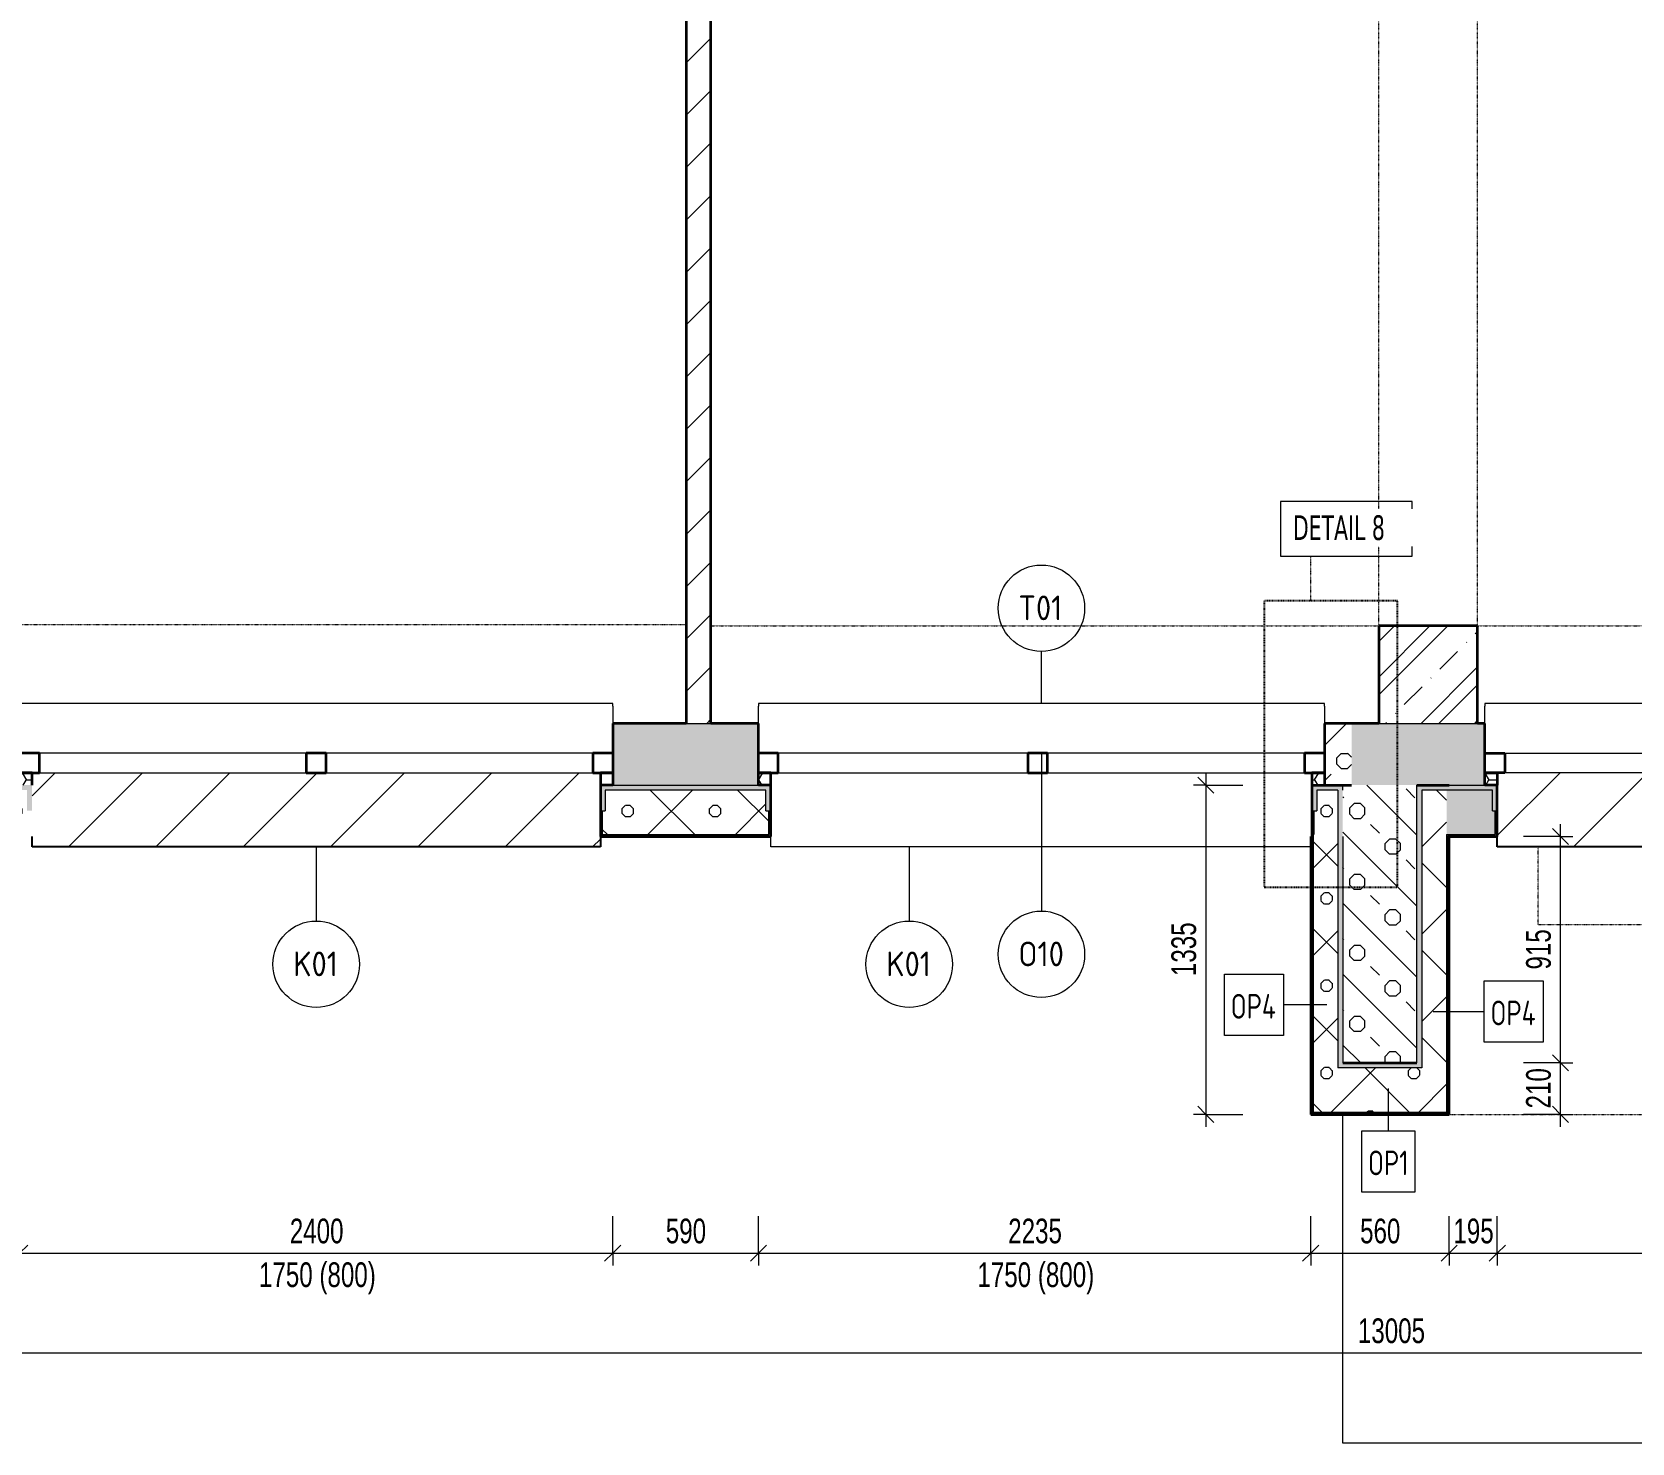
# Model space of a CAD drawing. Header units: millimetres. Extents: x -3281 to 232784, y -45352 to 20466.
# Drawn here: x 23399 to 29874, y -31726 to -26013 of the extents above; entities that cross this region are included whole.
import ezdxf

# ---------------------------------------------------------------- set-up
doc = ezdxf.new("R2010")
doc.units = ezdxf.units.MM
doc.linetypes.add('3_Čárkovaná 2_5mm', pattern=[5, 2.5, -2.5])
doc.linetypes.add('Dash dot dot', pattern=[5, 2, -1, 0, -1, 0, -1])
for name, color, linetype, lineweight in [('A-ANNO-DIMS', 211, 'Continuous', 9), ('A-ANNO-DIMS-50', 211, 'Continuous', 9), ('A-DETL', 90, 'Continuous', 13), ('A-DETL-THIN', 151, 'Continuous', 13), ('A-FLOR', 192, 'Continuous', 13), ('A-GENM', 13, 'Continuous', 13), ('A-GENM-IDEN', 13, 'Continuous', 9), ('A-GLAZ', 151, 'Continuous', 13), ('A-GLAZ-IDEN', 152, 'Continuous', 9), ('A-WALL', 113, 'Continuous', 13), ('A-WALL-IDEN', 211, 'Continuous', 9), ('G-ANNO-TEXT', 231, 'Continuous', 9), ('Q-SPCQ', 91, 'Continuous', 13), ('Q-SPCQ-IDEN', 132, 'Continuous', 9)]:
    doc.layers.add(name, color=color, linetype=linetype, lineweight=lineweight)
doc.layers.add('A-DETL-MBND', color=5, linetype='Continuous')
doc.layers.add('A-WALL-PATT', color=111, linetype='Continuous')
doc.styles.add('Arial_1', font='arial.ttf', dxfattribs={"width": 0.7, "height": 100})
doc.styles.add('ISOCPEUR', font='isocpeur.ttf', dxfattribs={"width": 0.75, "height": 100})
doc.styles.add('ISOCPEUR_1', font='isocpeur.ttf', dxfattribs={"width": 0.9, "height": 100})
doc.styles.add('Tahoma', font='tahoma.ttf', dxfattribs={"width": 0.7, "height": 100})
doc.dimstyles.new('Vnitřní_-_průhledné_1', dxfattribs={"dimscale": 304.8, "dimtxt": 102.02594, "dimasz": 0.213255, "dimexe": 0.164042, "dimexo": 0.0625, "dimgap": 0.032808, "dimtad": 1, "dimdec": 0, "dimrnd": 5, "dimzin": 0, "dimdsep": 46, "dimtxsty": 'Arial_1', "dimblk1": 'OBLIQUE', "dimblk2": 'OBLIQUE', "dimsah": 1, "dimcen": 0.09, "dimdle": 0.164042, "dimazin": 0, "dimtfac": 1, "dimtdec": 4, "dimtix": 1, "dimtmove": 0, "dimatfit": 3, "dimfxl": 0.492126, "dimfxlon": 1, "dimtvp": 1, "dimtolj": 1, "dimtzin": 0, "dimarcsym": 2})
pattern_1 = [(45, (0, 0), (0.0007, 353.5527), []), (315, (0, 0), (353.552, 0), []), (270, (153.68, 9.56), (176.771, -176.771), [19.139, -334.416]), (270, (199.87, 9.56), (176.771, -176.771), [19.139, -334.416]), (0, (166.57, 23.1), (176.771, 176.771), [19.139, -334.416]), (0, (166.57, -23.1), (176.771, 176.771), [19.139, -334.416]), (45, (153.68, 9.56), (0.0007, 353.5527), [19.139, -230.861]), (45, (186.35, -23.1), (0.0007, 353.5527), [19.139, -230.861]), (315, (186.35, 23.1), (353.552, 0), [19.139, -230.861]), (315, (153.68, -9.56), (353.552, 0), [19.139, -230.861])]

# ---------------------------------------------------------------- blocks, each defined once
blk = doc.blocks.new('OKNO_2k_nadsvetlik - OKNO_2k_nadsvetlik 2400 x 1750-1972492-1NP_NÁVRH A')
at = {"layer": 'A-GLAZ'}
h = blk.add_hatch(dxfattribs=at)
h.set_pattern_fill('FP_64', color=256, style=0, pattern_type=2)
h.set_pattern_definition([(180, (24548.756, -28937.503), (-75, -43.3), [50, -100]), (240, (24498.756, -28937.503), (-0.0011, -86.601905), [50, -100]), (120, (24498.756, -28937.503), (-74.9989, 43.301905), [50, -100])])
h.paths.add_polyline_path([(1150, 125), (1150, 75), (1200, 75), (1200, 125), (1170, 125)])
h.paths.add_polyline_path([(-1151, 125), (-1200, 125), (-1200, 75), (-1150, 75), (-1150, 125)])
at = {"layer": 'A-GLAZ', "lineweight": 35}
for p, q in [((-1200, 75), (-1150, 75)), ((-1120, 75), (-1200, 75)), ((-1150, 75), (-1150, 125)), ((-1120, -5), (-1120, 75)), ((40, 75), (-40, 75)), ((-40, 75), (-40, -5)), ((40, -5), (40, 75)), ((1200, 75), (1120, 75)), ((1120, 75), (1120, -5)), ((1150, 125), (1150, 75)), ((1150, 75), (1200, 75)), ((-1200, -5), (-1120, -5)), ((-40, -5), (40, -5)), ((1120, -5), (1200, -5))]:
    blk.add_line(p, q, dxfattribs=at)
at = {"layer": 'A-GLAZ'}
for p, q in [((-40, 75), (-1120, 75)), ((1120, 75), (40, 75)), ((-1120, -5), (-40, -5)), ((40, -5), (1120, -5))]:
    blk.add_line(p, q, dxfattribs=at)
blk = doc.blocks.new('parapet s nosem_vnitní - parapet s nosem_vnitní-1280305-1NP_NÁVRH A')
at = {"layer": 'A-GENM'}
for p, q in [((-1200, -190), (-1200, -120)), ((1200, -120), (1200, -190)), ((-1200, -190), (-1200, -200)), ((1200, -200), (1200, -190)), ((-1200, -200), (1200, -200))]:
    blk.add_line(p, q, dxfattribs=at)
blk = doc.blocks.new('parapet_ext - parapet_ext-V20-1NP_NÁVRH A')
at = {"layer": 'Q-SPCQ'}
h = blk.add_hatch(dxfattribs=at)
h.set_pattern_fill('FP_65', color=11, style=0, pattern_type=2)
h.set_pattern_definition([(225, (24548.76, -29012.5), (176.7767, -176.7767), [])])
h.paths.add_polyline_path([(-1150, 300), (-1150, 0), (1150, 0), (1150, 300), (-1120, 300)])
at = {"layer": 'Q-SPCQ', "color": 21, "lineweight": 25}
for p, q in [((-1150, 258), (-1150, 300)), ((-1150, 300), (1150, 300)), ((1150, 300), (1150, 258))]:
    blk.add_line(p, q, dxfattribs=at)
blk = doc.blocks.new('OKNO_2k_nadsvetlik - OKNO_2k_nadsvetlik 2400 x 1850-1972490-1NP_NÁVRH A')
at = {"layer": 'A-GLAZ'}
h = blk.add_hatch(dxfattribs=at)
h.set_pattern_fill('FP_75', color=256, style=0, pattern_type=2)
h.set_pattern_definition([(0, (-30478.756, 28937.503), (75, 43.3), [50, -100]), (60, (-30428.756, 28937.503), (0.0011, 86.601905), [50, -100]), (300, (-30428.756, 28937.503), (74.9989, -43.301905), [50, -100])])
h.paths.add_polyline_path([(1170, -125), (1200, -125), (1200, -75), (1150, -75), (1150, -125), (1151, -125)])
h.paths.add_polyline_path([(-1170, -125), (-1150, -125), (-1150, -75), (-1200, -75), (-1200, -125)])
at = {"layer": 'A-GLAZ', "lineweight": 35}
for p, q in [((-1200, 5), (-1120, 5)), ((-1120, 5), (-1120, -75)), ((-40, 5), (40, 5)), ((-40, -75), (-40, 5)), ((40, 5), (40, -75)), ((1120, 5), (1200, 5)), ((1120, -75), (1120, 5)), ((-1200, -75), (-1150, -75)), ((-1120, -75), (-1200, -75)), ((-1150, -75), (-1150, -125)), ((40, -75), (-40, -75)), ((1200, -75), (1120, -75)), ((1150, -75), (1200, -75)), ((1150, -125), (1150, -75))]:
    blk.add_line(p, q, dxfattribs=at)
at = {"layer": 'A-GLAZ'}
for p, q in [((-1120, 5), (-40, 5)), ((40, 5), (1120, 5)), ((-40, -75), (-1120, -75)), ((1120, -75), (40, -75))]:
    blk.add_line(p, q, dxfattribs=at)
blk = doc.blocks.new('parapet s nosem_vnitní - parapet s nosem_vnitní-1280360-1NP_NÁVRH A')
at = {"layer": 'A-GENM'}
for p, q in [((1200, 200), (-1200, 200)), ((-1200, 200), (-1200, 190)), ((1200, 190), (1200, 200)), ((-1200, 120), (-1200, 190)), ((1200, 190), (1200, 120))]:
    blk.add_line(p, q, dxfattribs=at)
blk = doc.blocks.new('parapet_ext - parapet_ext-1802161-1NP_NÁVRH A')
at = {"layer": 'Q-SPCQ'}
h = blk.add_hatch(dxfattribs=at)
h.set_pattern_fill('FP_76', color=11, style=0, pattern_type=2)
h.set_pattern_definition([(45, (-30478.76, 29012.5), (-176.7767, 176.7767), [])])
h.paths.add_polyline_path([(1150, -300), (1150, 0), (-1150, 0), (-1150, -300), (1120, -300)])
at = {"layer": 'Q-SPCQ', "color": 21, "lineweight": 25}
for p, q in [((-1150, -300), (-1150, -258)), ((1150, -258), (1150, -300)), ((1150, -300), (-1150, -300))]:
    blk.add_line(p, q, dxfattribs=at)
blk = doc.blocks.new('OKNO_2k_nadsvetlik - OKNO_2k_nadsvetlik_2290 x 1750-1972480-1NP_NÁVRH A')
at = {"layer": 'A-GLAZ'}
h = blk.add_hatch(dxfattribs=at)
h.set_pattern_fill('FP_123', color=11, style=0, pattern_type=2)
h.set_pattern_definition([(180, (27483.756, -28937.503), (-75, -43.3), [50, -100]), (240, (27433.756, -28937.503), (-0.0011, -86.601905), [50, -100]), (120, (27433.756, -28937.503), (-74.9989, 43.301905), [50, -100])])
h.paths.add_polyline_path([(1145, 125), (1095, 125), (1095, 75), (1145, 75)])
h.paths.add_polyline_path([(-1096, 125), (-1145, 125), (-1145, 75), (-1095, 75), (-1095, 125)])
at = {"layer": 'A-GLAZ', "color": 10, "lineweight": 35}
for p, q in [((-1145, 75), (-1095, 75)), ((-1065, 75), (-1145, 75)), ((-1095, 75), (-1095, 125)), ((-1065, -5), (-1065, 75)), ((55, 75), (-25, 75)), ((-25, 75), (-25, -5)), ((55, -5), (55, 75)), ((1145, 75), (1065, 75)), ((1065, 75), (1065, -5)), ((1095, 125), (1095, 75)), ((1095, 75), (1145, 75)), ((-1145, -5), (-1065, -5)), ((-25, -5), (55, -5)), ((1065, -5), (1145, -5))]:
    blk.add_line(p, q, dxfattribs=at)
at = {"layer": 'A-GLAZ', "color": 11}
for p, q in [((-25, 75), (-1065, 75)), ((1065, 75), (55, 75)), ((-1065, -5), (-25, -5)), ((55, -5), (1065, -5))]:
    blk.add_line(p, q, dxfattribs=at)
blk = doc.blocks.new('parapet s nosem_vnitní - parapet s nosem_vnitní-1492493-1NP_NÁVRH A')
at = {"layer": 'A-GENM', "color": 11}
for p, q in [((-1145, -190), (-1145, -120)), ((1145, -120), (1145, -190)), ((-1145, -190), (-1145, -200)), ((1145, -200), (1145, -190)), ((-1145, -200), (1145, -200))]:
    blk.add_line(p, q, dxfattribs=at)
blk = doc.blocks.new('parapet_ext - parapet_ext-1802043-1NP_NÁVRH A')
at = {"layer": 'Q-SPCQ', "color": 11}
for p, q in [((-1089.8, 300), (1095, 300)), ((1095, 300), (1095, 258)), ((-1095, 154), (-1095, 255))]:
    blk.add_line(p, q, dxfattribs=at)
blk = doc.blocks.new('DIMBLOCK8-1NP_NÁVRH A')
at = {"layer": 'A-ANNO-DIMS-50'}
for p, q in [((23348.8, -30957.7), (23348.8, -30807.7)), ((25748.8, -30957.7), (25748.8, -30807.7)), ((23348.8, -30957.7), (25748.8, -30957.7)), ((23348.8, -30957.7), (23348.8, -31007.7)), ((25748.8, -30957.7), (25748.8, -31007.7))]:
    blk.add_line(p, q, dxfattribs=at)
at = {"layer": 'A-ANNO-DIMS-50', "lineweight": 18}
for p, q in [((23348.8, -30957.7), (23381.3, -30925.2)), ((25748.8, -30957.7), (25781.3, -30925.2)), ((23348.8, -30957.7), (23316.3, -30990.2)), ((25748.8, -30957.7), (25716.3, -30990.2))]:
    blk.add_line(p, q, dxfattribs=at)
at = {"layer": 'A-ANNO-DIMS-50', "color": 0, "char_height": 100, "attachment_point": 1, "line_spacing_factor": 0.941778, "style": 'Arial_1'}
for s, insert, width in [('2400', (24442, -30817.8), 256.164), ('1750 (800)', (24317.2, -30994.8), 555.649)]:
    blk.add_mtext(s, dxfattribs=dict(at, insert=insert, width=width))
blk = doc.blocks.new('_Oblique')
at = {"color": 0, "linetype": 'ByBlock', "lineweight": -2}
blk.add_line((-0.5, -0.5), (0.5, 0.5), dxfattribs=at)
blk = doc.blocks.new('DIMBLOCK9-1NP_NÁVRH A')
at = {"layer": 'A-ANNO-DIMS-50'}
for p, q in [((25748.8, -30957.7), (25748.8, -30807.7)), ((26338.8, -30957.7), (26338.8, -30807.7)), ((25748.8, -30957.7), (26338.8, -30957.7)), ((25748.8, -30957.7), (25748.8, -31007.7)), ((26338.8, -30957.7), (26338.8, -31007.7))]:
    blk.add_line(p, q, dxfattribs=at)
at = {"layer": 'A-ANNO-DIMS-50', "lineweight": 18}
for p, q in [((25748.8, -30957.7), (25781.3, -30925.2)), ((26338.8, -30957.7), (26371.3, -30925.2)), ((25748.8, -30957.7), (25716.3, -30990.2)), ((26338.8, -30957.7), (26306.3, -30990.2))]:
    blk.add_line(p, q, dxfattribs=at)
at = {"layer": 'A-ANNO-DIMS-50', "color": 0, "insert": (25963.7, -30817.8), "char_height": 100, "width": 192.123, "attachment_point": 1, "line_spacing_factor": 0.941778, "style": 'Arial_1'}
blk.add_mtext('590', dxfattribs=at)
blk = doc.blocks.new('DIMBLOCK10-1NP_NÁVRH A')
at = {"layer": 'A-ANNO-DIMS-50'}
for p, q in [((26338.8, -30957.7), (26338.8, -30807.7)), ((28573.6, -30957.7), (28573.6, -30807.7)), ((26338.8, -30957.7), (28573.6, -30957.7)), ((26338.8, -30957.7), (26338.8, -31007.7)), ((28573.6, -30957.7), (28573.6, -31007.7))]:
    blk.add_line(p, q, dxfattribs=at)
at = {"layer": 'A-ANNO-DIMS-50', "lineweight": 18}
for p, q in [((26338.8, -30957.7), (26371.3, -30925.2)), ((28573.6, -30957.7), (28606.1, -30925.2)), ((26338.8, -30957.7), (26306.3, -30990.2)), ((28573.6, -30957.7), (28541.1, -30990.2))]:
    blk.add_line(p, q, dxfattribs=at)
at = {"layer": 'A-ANNO-DIMS-50', "color": 0, "char_height": 100, "attachment_point": 1, "line_spacing_factor": 0.941778, "style": 'Arial_1'}
for s, insert, width in [('2235', (27349.4, -30817.8), 256.164), ('1750 (800)', (27224.7, -30994.8), 555.649)]:
    blk.add_mtext(s, dxfattribs=dict(at, insert=insert, width=width))
blk = doc.blocks.new('DIMBLOCK11-1NP_NÁVRH A')
at = {"layer": 'A-ANNO-DIMS-50'}
for p, q in [((28573.6, -30957.7), (28573.6, -30807.7)), ((29133.6, -30957.7), (29133.6, -30807.7)), ((28573.6, -30957.7), (29133.6, -30957.7)), ((28573.6, -30957.7), (28573.6, -31007.7)), ((29133.6, -30957.7), (29133.6, -31007.7))]:
    blk.add_line(p, q, dxfattribs=at)
at = {"layer": 'A-ANNO-DIMS-50', "lineweight": 18}
for p, q in [((28573.6, -30957.7), (28606.1, -30925.2)), ((29133.6, -30957.7), (29166.1, -30925.2)), ((28573.6, -30957.7), (28541.1, -30990.2)), ((29133.6, -30957.7), (29101.1, -30990.2))]:
    blk.add_line(p, q, dxfattribs=at)
at = {"layer": 'A-ANNO-DIMS-50', "color": 0, "insert": (28773.5, -30817.8), "char_height": 100, "width": 192.123, "attachment_point": 1, "line_spacing_factor": 0.941778, "style": 'Arial_1'}
blk.add_mtext('560', dxfattribs=at)
blk = doc.blocks.new('DIMBLOCK12-1NP_NÁVRH A')
at = {"layer": 'A-ANNO-DIMS-50'}
for p, q in [((29133.6, -30957.7), (29133.6, -30807.7)), ((29328.8, -30957.7), (29328.8, -30807.7)), ((29133.6, -30957.7), (29328.8, -30957.7)), ((29133.6, -30957.7), (29133.6, -31007.7)), ((29328.8, -30957.7), (29328.8, -31007.7))]:
    blk.add_line(p, q, dxfattribs=at)
at = {"layer": 'A-ANNO-DIMS-50', "lineweight": 18}
for p, q in [((29133.6, -30957.7), (29166.1, -30925.2)), ((29328.8, -30957.7), (29361.3, -30925.2)), ((29133.6, -30957.7), (29101.1, -30990.2)), ((29328.8, -30957.7), (29296.3, -30990.2))]:
    blk.add_line(p, q, dxfattribs=at)
at = {"layer": 'A-ANNO-DIMS-50', "color": 0, "insert": (29151.1, -30817.8), "char_height": 100, "width": 192.123, "attachment_point": 1, "line_spacing_factor": 0.941778, "style": 'Arial_1'}
blk.add_mtext('195', dxfattribs=at)
blk = doc.blocks.new('DIMBLOCK13-1NP_NÁVRH A')
at = {"layer": 'A-ANNO-DIMS-50'}
for p, q in [((29328.8, -30957.7), (29328.8, -30807.7)), ((31678.8, -30957.7), (31678.8, -30807.7)), ((29328.8, -30957.7), (31678.8, -30957.7)), ((29328.8, -30957.7), (29328.8, -31007.7)), ((31678.8, -30957.7), (31678.8, -31007.7))]:
    blk.add_line(p, q, dxfattribs=at)
at = {"layer": 'A-ANNO-DIMS-50', "lineweight": 18}
for p, q in [((29328.8, -30957.7), (29361.3, -30925.2)), ((31678.8, -30957.7), (31711.3, -30925.2)), ((29328.8, -30957.7), (29296.3, -30990.2)), ((31678.8, -30957.7), (31646.3, -30990.2))]:
    blk.add_line(p, q, dxfattribs=at)
at = {"layer": 'A-ANNO-DIMS-50', "color": 0, "char_height": 100, "attachment_point": 1, "line_spacing_factor": 0.941778, "style": 'Arial_1'}
for s, insert, width in [('2350', (30397, -30817.8), 256.164), ('1850 (800)', (30272.2, -30994.8), 555.649)]:
    blk.add_mtext(s, dxfattribs=dict(at, insert=insert, width=width))
blk = doc.blocks.new('DIMBLOCK140-1NP_NÁVRH A')
at = {"layer": 'A-ANNO-DIMS-50'}
for p, q in [((22394.5, -31361.7), (22394.5, -31211.7)), ((35401.3, -31361.7), (35401.3, -31211.7)), ((22344.5, -31361.7), (35401.3, -31361.7)), ((22394.5, -31361.7), (22394.5, -31411.7)), ((35401.3, -31361.7), (35401.3, -31411.7))]:
    blk.add_line(p, q, dxfattribs=at)
at = {"layer": 'A-ANNO-DIMS-50', "lineweight": 18}
for p, q in [((22394.5, -31361.7), (22427, -31329.2)), ((35401.3, -31361.7), (35433.8, -31329.2)), ((22394.5, -31361.7), (22362, -31394.2)), ((35401.3, -31361.7), (35368.8, -31394.2))]:
    blk.add_line(p, q, dxfattribs=at)
at = {"layer": 'A-ANNO-DIMS-50', "color": 0, "insert": (28764.5, -31221.8), "char_height": 100, "width": 320.204, "attachment_point": 1, "line_spacing_factor": 0.941778, "style": 'Arial_1'}
blk.add_mtext('13005', dxfattribs=at)
blk = doc.blocks.new('DIMBLOCK142-1NP_NÁVRH A')
at = {"layer": 'A-ANNO-DIMS-50'}
for p, q in [((28149.5, -29062.5), (28099.5, -29062.5)), ((28149.5, -29012.5), (28149.5, -30445.5)), ((28149.5, -29062.5), (28299.5, -29062.5)), ((28149.5, -30395.5), (28099.5, -30395.5)), ((28149.5, -30395.5), (28299.5, -30395.5))]:
    blk.add_line(p, q, dxfattribs=at)
at = {"layer": 'A-ANNO-DIMS-50', "lineweight": 18}
for p, q in [((28149.5, -29062.5), (28117, -29030)), ((28149.5, -29062.5), (28182, -29095)), ((28149.5, -30395.5), (28117, -30363)), ((28149.5, -30395.5), (28182, -30428))]:
    blk.add_line(p, q, dxfattribs=at)
at = {"layer": 'A-ANNO-DIMS-50', "color": 0, "insert": (28009.7, -29835.7), "char_height": 100, "width": 256.164, "attachment_point": 1, "rotation": 90, "line_spacing_factor": 0.941778, "style": 'Arial_1'}
blk.add_mtext('1335', dxfattribs=at)
blk = doc.blocks.new('Popiska becný model_Bublina_CC - Popiska okna_Bublina-1416866-1NP_NÁVRH A')
at = {"layer": 'A-GENM-IDEN'}
blk.add_circle((0, 0), 3.5, dxfattribs=at)
blk = doc.blocks.new('Popiska okna_Bublina_CC - Popiska okna_Bublina-1410372-1NP_NÁVRH A')
at = {"layer": 'A-GLAZ-IDEN'}
blk.add_circle((0, 0), 3.5, dxfattribs=at)
blk = doc.blocks.new('DIMBLOCK165-1NP_NÁVRH A')
at = {"layer": 'A-ANNO-DIMS-50', "lineweight": 18}
for p, q in [((29585, -30187.5), (29552.5, -30155)), ((29585, -30187.5), (29617.5, -30220)), ((29585, -30395.5), (29552.5, -30363)), ((29585, -30395.5), (29617.5, -30428))]:
    blk.add_line(p, q, dxfattribs=at)
at = {"layer": 'A-ANNO-DIMS-50'}
for p, q in [((29585, -30187.5), (29435, -30187.5)), ((29585, -30445.5), (29585, -30187.5)), ((29585, -30187.5), (29635, -30187.5)), ((29585, -30395.5), (29435, -30395.5)), ((29585, -30395.5), (29635, -30395.5))]:
    blk.add_line(p, q, dxfattribs=at)
at = {"layer": 'A-ANNO-DIMS-50', "color": 0, "insert": (29445.2, -30371.6), "char_height": 100, "width": 192.123, "attachment_point": 1, "rotation": 90, "line_spacing_factor": 0.941778, "style": 'Arial_1'}
blk.add_mtext('210', dxfattribs=at)
blk = doc.blocks.new('DIMBLOCK166-1NP_NÁVRH A')
at = {"layer": 'A-ANNO-DIMS-50', "lineweight": 18}
for p, q in [((29585, -29270.5), (29552.5, -29238)), ((29585, -29270.5), (29617.5, -29303)), ((29585, -30187.5), (29552.5, -30155)), ((29585, -30187.5), (29617.5, -30220))]:
    blk.add_line(p, q, dxfattribs=at)
at = {"layer": 'A-ANNO-DIMS-50'}
for p, q in [((29585, -30187.5), (29585, -29220.5)), ((29585, -29270.5), (29435, -29270.5)), ((29585, -29270.5), (29635, -29270.5)), ((29585, -30187.5), (29435, -30187.5)), ((29585, -30187.5), (29635, -30187.5))]:
    blk.add_line(p, q, dxfattribs=at)
at = {"layer": 'A-ANNO-DIMS-50', "color": 0, "insert": (29445.2, -29809.1), "char_height": 100, "width": 192.123, "attachment_point": 1, "rotation": 90, "line_spacing_factor": 0.941778, "style": 'Arial_1'}
blk.add_mtext('915', dxfattribs=at)
blk = doc.blocks.new('Popiska speciální vybavení - Popiska okna_Bublina-1426311-1NP_NÁVRH A')
at = {"layer": 'Q-SPCQ-IDEN'}
blk.add_circle((0, 0), 3.5, dxfattribs=at)

msp = doc.modelspace()

# ---------------------------------------------------------------- hatches: boundary and pattern name
at = {"layer": 'A-WALL-PATT', "lineweight": 13}
h = msp.add_hatch(dxfattribs=at)
h.set_pattern_fill('FP_4', color=256, style=0, pattern_type=2)
h.set_pattern_definition([(45, (0, 0), (-106.066, 106.066), [])])
h.paths.add_polyline_path([(26146.5, -28812.5), (26146.5, -22812.5), (26046.5, -22812.5), (26046.5, -28812.5)])
h = msp.add_hatch(dxfattribs=at)
h.set_pattern_fill('FP_33', color=256, angle=-135, style=0, pattern_type=2)
h.set_pattern_definition([(45, (0, 0), (-179.6051, 179.6051), []), (45, (71.84, 6e-12), (-179.6051, 179.6051), []), (45, (215.53, 2e-11), (-107.763, 251.4472), [101.6, -50.8, 1.676, -49.124])])
h.paths.add_polyline_path([(29248.8, -28812.5), (29248.8, -28417.5), (28848.8, -28417.5), (28848.8, -28812.5)])
h = msp.add_hatch(dxfattribs=at)
h.set_pattern_fill('FP_32', color=256, angle=-135, style=0, pattern_type=2)
h.set_pattern_definition([(45, (28969.73, -29062.5), (-143.684, 143.684), []), (2e-13, (29198.68, -28995.2), (143.684, 143.684), [25.4, -261.968]), (45, (29224.08, -28995.2), (-143.684, 143.684), [25.4, -177.8]), (90, (29242.04, -28977.24), (-143.684, 143.684), [25.4, -261.968]), (135, (29242.04, -28951.84), (-143.684, -143.684), [25.4, -177.8]), (2e-13, (29198.68, -28933.88), (143.684, 143.684), [25.4, -261.968]), (45, (29180.72, -28951.84), (-143.684, 143.684), [25.4, -177.8]), (90, (29180.72, -28977.24), (-143.684, 143.684), [25.4, -261.968]), (135, (29198.68, -28995.2), (-143.684, -143.684), [25.4, -177.8]), (45, (29265.26, -28910.66), (-143.684, 143.684), [50.8, -152.4])])
h.paths.add_polyline_path([(29278.8, -29062.5), (29278.8, -28812.5), (28738.8, -28812.5), (28738.8, -29062.5), (29248.8, -29062.5)])
h.paths.add_polyline_path([(22952.5, -29062.5), (23348.8, -29062.5), (23348.8, -28812.5), (22952.5, -28812.5), (22952.5, -28836.2)])
h.paths.add_polyline_path([(26046.5, -29062.5), (26338.8, -29062.5), (26338.8, -28812.5), (25748.8, -28812.5), (25748.8, -29062.5)])
h.paths.add_polyline_path([(34843.3, -29062.5), (34843.3, -28812.5), (34678.8, -28812.5), (34678.8, -29062.5)])
h.paths.add_polyline_path([(32278.8, -29062.5), (32278.8, -28812.5), (31678.8, -28812.5), (31678.8, -29062.5), (31927.3, -29062.5)])
h = msp.add_hatch(dxfattribs=at)
h.set_pattern_fill('FP_122', color=11, angle=-135, style=0, pattern_type=2)
h.set_pattern_definition([(45, (28755.6, -29062.5), (-143.68, 143.68), []), (2e-13, (28984.55, -28995.2), (143.684, 143.684), [25.4, -261.97]), (45, (29009.95, -28995.2), (-143.68, 143.68), [25.4, -177.8]), (90, (29027.9, -28977.24), (-143.684, 143.684), [25.4, -261.97]), (135, (29027.9, -28951.84), (-143.68, -143.68), [25.4, -177.8]), (2e-13, (28984.55, -28933.88), (143.684, 143.684), [25.4, -261.97]), (45, (28966.59, -28951.84), (-143.68, 143.68), [25.4, -177.8]), (90, (28966.59, -28977.24), (-143.684, 143.684), [25.4, -261.97]), (135, (28984.55, -28995.2), (-143.68, -143.68), [25.4, -177.8]), (45, (29051.13, -28910.66), (-143.68, 143.68), [50.8, -152.4])])
h.paths.add_polyline_path([(28703.6, -29062.5), (28738.8, -29062.5), (28738.8, -28812.5), (28628.8, -28812.5), (28628.8, -29062.5)])
at = {"layer": 'A-WALL-PATT'}
h = msp.add_hatch(color=11, dxfattribs=at)
h.paths.add_polyline_path([(28583.6, -29166.5), (28598.8, -29166.5), (28598.8, -29082.5), (28703.6, -29082.5), (28703.6, -29062.5), (28578.8, -29062.5), (28578.8, -29166.5), (28581.8, -29166.5)])
h.paths.add_polyline_path([(26380.8, -29166.5), (26388.8, -29166.5), (26388.8, -29062.5), (25698.8, -29062.5), (25698.8, -29166.5), (25718.8, -29166.5), (25718.8, -29082.5), (26368.8, -29082.5), (26368.8, -29166.5)])
h.paths.add_polyline_path([(23378.8, -29166.5), (23398.8, -29166.5), (23398.8, -29062.5), (22602.5, -29062.5), (22602.5, -29082.5), (23378.8, -29082.5)])
at = {"layer": 'A-WALL-PATT', "lineweight": 13}
h = msp.add_hatch(dxfattribs=at)
h.set_pattern_fill('FP_37', color=256, angle=225, style=0, pattern_type=2)
h.set_pattern_definition([(135, (29003.59, -29553.16), (-143.684, -143.684), []), (90, (28936.29, -29324.21), (-143.684, 143.684), [25.4, -261.968]), (135, (28936.29, -29298.81), (-143.684, -143.684), [25.4, -177.8]), (180, (28918.33, -29280.85), (-143.684, -143.684), [25.4, -261.968]), (225, (28892.92, -29280.85), (143.684, -143.684), [25.4, -177.8]), (90, (28874.96, -29324.21), (-143.684, 143.684), [25.4, -261.968]), (135, (28892.93, -29342.17), (-143.684, -143.684), [25.4, -177.8]), (180, (28918.32, -29342.17), (-143.684, -143.684), [25.4, -261.968]), (225, (28936.29, -29324.21), (143.684, -143.684), [25.4, -177.8]), (135, (28851.74, -29257.63), (-143.684, -143.684), [50.8, -152.4])])
h.paths.add_polyline_path([(29003.6, -30187.5), (29003.6, -29062.5), (28703.6, -29062.5), (28703.6, -30187.5), (28922.7, -30187.5)])
at = {"layer": 'A-WALL-PATT'}
for points in [[(29023.6, -30187.5), (29023.6, -29062.5), (29003.6, -29062.5), (29003.6, -30187.5)], [(28922.7, -30207.5), (29023.6, -30207.5), (29023.6, -30187.5), (28683.6, -30187.5), (28683.6, -30207.5), (28703.6, -30207.5)]]:
    msp.add_hatch(color=11, dxfattribs=at).paths.add_polyline_path(points)
h = msp.add_hatch(color=11, dxfattribs=at)
h.paths.add_polyline_path([(32325.8, -29166.5), (32328.8, -29166.5), (32328.8, -29062.5), (31628.8, -29062.5), (31628.8, -29166.5), (31648.8, -29166.5), (31648.8, -29082.5), (32308.8, -29082.5), (32308.8, -29166.5), (32320.8, -29166.5)])
h.paths.add_polyline_path([(29328.8, -29166.5), (29328.8, -29062.5), (29023.6, -29062.5), (29023.6, -29082.5), (29308.8, -29082.5), (29308.8, -29166.5), (29325.8, -29166.5)])
h.paths.add_polyline_path([(34628.8, -29166.5), (34648.8, -29166.5), (34648.8, -29082.5), (35213.3, -29082.5), (35213.3, -29062.5), (34628.8, -29062.5), (34628.8, -29082.5)])
h.paths.add_polyline_path([(41721.6, -29082.5), (41721.6, -29062.5), (41713.6, -29062.5), (41713.6, -29082.5), (41718.6, -29082.5)])
h.paths.add_polyline_path([(41508.6, -29082.5), (41513.6, -29082.5), (41513.6, -29062.5), (41508.6, -29062.5)])
at = {"layer": 'A-WALL-PATT', "lineweight": 13}
h = msp.add_hatch(dxfattribs=at)
h.set_pattern_fill('FP_12', color=11, style=0, pattern_type=2)
h.set_pattern_definition(pattern_1)
h.paths.add_polyline_path([(25706.8, -29262.5), (26380.8, -29262.5), (26380.8, -29166.5), (26368.8, -29166.5), (26368.8, -29082.5), (25718.8, -29082.5), (25718.8, -29166.5), (25706.8, -29166.5)])
h.paths.add_polyline_path([(23390.8, -29262.5), (23390.8, -29166.5), (23378.8, -29166.5), (23378.8, -29082.5), (22582.5, -29082.5), (22582.5, -29262.5), (22913.5, -29262.5)])
h.paths.add_polyline_path([(28683.6, -29262.5), (28683.6, -29082.5), (28598.8, -29082.5), (28598.8, -29166.5), (28586.8, -29166.5), (28586.8, -29262.5)])
msp.add_hatch(color=11, dxfattribs=at).paths.add_polyline_path([(28703.6, -30187.5), (28703.6, -29082.5), (28683.6, -29082.5), (28683.6, -30187.5)])
h = msp.add_hatch(dxfattribs=at)
h.set_pattern_fill('FP_12', color=11, style=0, pattern_type=2)
h.set_pattern_definition(pattern_1)
h.paths.add_polyline_path([(29123.6, -30207.5), (29123.6, -29082.5), (29023.6, -29082.5), (29023.6, -30207.5)])
h = msp.add_hatch(dxfattribs=at)
h.set_pattern_fill('FP_12', color=11, style=0, pattern_type=2)
h.set_pattern_definition(pattern_1)
h.paths.add_polyline_path([(29320.8, -29262.5), (29320.8, -29166.5), (29308.8, -29166.5), (29308.8, -29082.5), (29123.6, -29082.5), (29123.6, -29262.5), (29133.6, -29262.5)])
h.paths.add_polyline_path([(31927.3, -29262.5), (32320.8, -29262.5), (32320.8, -29166.5), (32308.8, -29166.5), (32308.8, -29082.5), (31648.8, -29082.5), (31648.8, -29166.5), (31636.8, -29166.5), (31636.8, -29262.5)])
h.paths.add_polyline_path([(34636.8, -29262.5), (35393.3, -29262.5), (35393.3, -29082.5), (34648.8, -29082.5), (34648.8, -29166.5), (34636.8, -29166.5)])
h.paths.add_polyline_path([(41713.6, -29262.5), (41713.6, -29082.5), (41533.6, -29082.5), (41533.6, -29262.5), (41584.9, -29262.5)])
h.paths.add_polyline_path([(41513.6, -29262.5), (41513.6, -29082.5), (41508.6, -29082.5), (41508.6, -29262.5)])
h = msp.add_hatch(dxfattribs=at)
h.set_pattern_fill('FP_12', color=11, style=0, pattern_type=2)
h.set_pattern_definition(pattern_1)
h.paths.add_polyline_path([(28683.6, -30207.5), (28683.6, -29262.5), (28583.6, -29262.5), (28583.6, -30207.5)])
h = msp.add_hatch(dxfattribs=at)
h.set_pattern_fill('FP_12', color=11, style=0, pattern_type=2)
h.set_pattern_definition(pattern_1)
h.paths.add_polyline_path([(28583.6, -30387.5), (29123.6, -30387.5), (29123.6, -30207.5), (28583.6, -30207.5)])

# ---------------------------------------------------------------- linework, layer by layer
at = {"layer": 'A-DETL', "linetype": 'Dash dot dot'}
for p, q in [((28848.8, -28417.5), (28848.8, -22812.5)), ((29248.8, -28417.5), (29248.8, -22812.5)), ((28573.6, -28315.6), (28573.6, -28135.6)), ((23297.5, -28412.5), (26046.5, -28412.5)), ((26146.5, -28417.5), (28848.8, -28417.5)), ((29248.8, -28417.5), (31743.3, -28417.5)), ((29493.6, -29627.5), (29493.6, -29312.5)), ((29493.6, -29627.5), (34593.6, -29627.5)), ((29133.6, -30395.5), (40958.6, -30395.5))]:
    msp.add_line(p, q, dxfattribs=at)
at = {"layer": 'A-DETL'}
for p, q in [((28451.2, -27913.4), (28451.2, -28135.6)), ((28983.8, -27913.4), (28451.2, -27913.4)), ((28983.8, -28135.6), (28983.8, -27913.4)), ((28451.2, -28135.6), (28983.8, -28135.6))]:
    msp.add_line(p, q, dxfattribs=at)
at = {"layer": 'A-DETL', "linetype": '3_Čárkovaná 2_5mm', "lineweight": 25}
for p, q in [((28384.9, -28315.6), (28384.9, -29475.6)), ((28924.9, -28315.6), (28384.9, -28315.6)), ((28924.9, -29475.6), (28924.9, -28315.6)), ((28384.9, -29475.6), (28924.9, -29475.6))]:
    msp.add_line(p, q, dxfattribs=at)
at = {"layer": 'A-DETL-MBND', "lineweight": 13}
msp.add_line((28586.8, -29212.5), (28578.8, -29212.5), dxfattribs=at)
at = {"layer": 'A-DETL-THIN'}
msp.add_line((28848.8, -28812.5), (29248.8, -28812.5), dxfattribs=at)
at = {"layer": 'A-FLOR'}
for p, q in [((28703.6, -31726.4), (28703.6, -30395.5)), ((41388.6, -31726.4), (28703.6, -31726.4))]:
    msp.add_line(p, q, dxfattribs=at)
at = {"layer": 'A-GENM-IDEN'}
msp.add_line((27483.8, -28732.5), (27483.8, -28521.2), dxfattribs=at)
at = {"layer": 'A-GLAZ-IDEN'}
msp.add_line((27483.8, -28937.5), (27483.8, -29572.5), dxfattribs=at)
at = {"layer": 'A-WALL', "lineweight": 35}
for p, q in [((26046.5, -22812.5), (26046.5, -28812.5)), ((26146.5, -28812.5), (26146.5, -22812.5)), ((28848.8, -28417.5), (28848.8, -28812.5)), ((29248.8, -28417.5), (28848.8, -28417.5)), ((29248.8, -28812.5), (29248.8, -28417.5)), ((26046.5, -28812.5), (25748.8, -28812.5)), ((25748.8, -28812.5), (25748.8, -29062.5)), ((26338.8, -28812.5), (26146.5, -28812.5)), ((26338.8, -29062.5), (26338.8, -28812.5)), ((29278.8, -28812.5), (29248.8, -28812.5)), ((29278.8, -29062.5), (29278.8, -28812.5)), ((29003.6, -29062.5), (29133.6, -29062.5)), ((28703.6, -30187.5), (29003.6, -30187.5))]:
    msp.add_line(p, q, dxfattribs=at)
at = {"layer": 'A-WALL'}
for p, q in [((26046.5, -28812.5), (26146.5, -28812.5)), ((28848.8, -28812.5), (29248.8, -28812.5)), ((25748.8, -29062.5), (26338.8, -29062.5)), ((29003.6, -30187.5), (29003.6, -29062.5)), ((29133.6, -29062.5), (29278.8, -29062.5)), ((28703.6, -29270.5), (28703.6, -30187.5))]:
    msp.add_line(p, q, dxfattribs=at)
at = {"layer": 'A-WALL', "color": 10, "lineweight": 35}
for p, q in [((28848.8, -28812.5), (28628.8, -28812.5)), ((28628.8, -28812.5), (28628.8, -29062.5)), ((25748.8, -29062.5), (25698.8, -29062.5)), ((25698.8, -29062.5), (25698.8, -29270.5)), ((26388.8, -29062.5), (26338.8, -29062.5)), ((26388.8, -29270.5), (26388.8, -29062.5)), ((28578.8, -29062.5), (28578.8, -29270.5)), ((28578.8, -29062.5), (28738.8, -29062.5)), ((29328.8, -29062.5), (29278.8, -29062.5)), ((29328.8, -29270.5), (29328.8, -29062.5)), ((25698.8, -29270.5), (26388.8, -29270.5)), ((28578.8, -29270.5), (28573.6, -29270.5)), ((28573.6, -29270.5), (28573.6, -30395.5)), ((29133.6, -30395.5), (29133.6, -29270.5)), ((29133.6, -29270.5), (29328.8, -29270.5)), ((28573.6, -30395.5), (29133.6, -30395.5))]:
    msp.add_line(p, q, dxfattribs=at)
at = {"layer": 'A-WALL', "color": 1}
for p, q in [((28703.6, -29082.5), (28703.6, -29062.5)), ((26368.8, -29082.5), (25718.8, -29082.5)), ((25718.8, -29082.5), (25718.8, -29166.5)), ((26368.8, -29166.5), (26368.8, -29082.5)), ((28598.8, -29082.5), (28598.8, -29166.5)), ((28683.6, -29082.5), (28598.8, -29082.5)), ((28683.6, -29082.5), (28683.6, -30207.5)), ((29023.6, -29082.5), (29023.6, -30207.5)), ((29308.8, -29082.5), (29023.6, -29082.5)), ((29308.8, -29166.5), (29308.8, -29082.5)), ((25698.8, -29166.5), (25718.8, -29166.5)), ((25701.8, -29166.5), (25701.8, -29267.5)), ((25706.8, -29166.5), (25706.8, -29262.5)), ((26368.8, -29166.5), (26388.8, -29166.5)), ((26380.8, -29262.5), (26380.8, -29166.5)), ((26385.8, -29267.5), (26385.8, -29166.5)), ((28578.8, -29166.5), (28598.8, -29166.5)), ((28586.8, -29166.5), (28586.8, -29262.5)), ((29308.8, -29166.5), (29328.8, -29166.5)), ((29320.8, -29262.5), (29320.8, -29166.5)), ((29325.8, -29267.5), (29325.8, -29166.5)), ((25701.8, -29267.5), (26385.8, -29267.5)), ((25706.8, -29262.5), (26380.8, -29262.5)), ((28583.6, -29262.5), (28583.6, -30387.5)), ((29123.6, -29262.5), (29123.6, -30387.5)), ((29123.6, -29262.5), (29320.8, -29262.5)), ((29128.6, -29267.5), (29128.6, -30392.5)), ((29128.6, -29267.5), (29325.8, -29267.5)), ((28578.6, -29270.5), (28578.6, -30392.5)), ((29023.6, -30207.5), (28683.6, -30207.5)), ((29128.6, -30392.5), (28578.6, -30392.5)), ((29123.6, -30387.5), (28583.6, -30387.5))]:
    msp.add_line(p, q, dxfattribs=at)
at = {"layer": 'A-WALL', "color": 11}
for p, q in [((28578.8, -29267.5), (28583.6, -29267.5)), ((28583.6, -29262.5), (28586.8, -29262.5))]:
    msp.add_line(p, q, dxfattribs=at)
at = {"layer": 'A-WALL-IDEN'}
for p, q in [((28638.6, -29951.9), (28463.5, -29951.9)), ((29068.6, -29978.8), (29276.2, -29978.8)), ((28887.5, -30291.5), (28887.5, -30461.7))]:
    msp.add_line(p, q, dxfattribs=at)
at = {"layer": 'A-WALL-IDEN', "flags": 128}
for points in [[(28224.9, -29827.6), (28463.5, -29827.6), (28463.5, -30076.1), (28224.9, -30076.1)], [(29276.2, -29854.6), (29514.9, -29854.6), (29514.9, -30103.1), (29276.2, -30103.1)], [(28780.5, -30461.7), (28994.4, -30461.7), (28994.4, -30710.2), (28780.5, -30710.2)]]:
    msp.add_lwpolyline(points, close=True, dxfattribs=at)
at = {"layer": 'Q-SPCQ-IDEN'}
for p, q in [((24548.8, -29312.5), (24548.8, -29612.8)), ((26948.8, -29312.5), (26948.8, -29612.8))]:
    msp.add_line(p, q, dxfattribs=at)

# ---------------------------------------------------------------- block references
at = {"layer": 'A-GENM', "rotation": 180}
msp.add_blockref('parapet s nosem_vnitní - parapet s nosem_vnitní-1280305-1NP_NÁVRH A', (24548.8, -28932.5), dxfattribs=at)
at = {"layer": 'A-GENM', "color": 11, "rotation": 180}
msp.add_blockref('parapet s nosem_vnitní - parapet s nosem_vnitní-1492493-1NP_NÁVRH A', (27483.8, -28932.5), dxfattribs=at)
at = {"layer": 'A-GENM'}
msp.add_blockref('parapet s nosem_vnitní - parapet s nosem_vnitní-1280360-1NP_NÁVRH A', (30478.8, -28932.5), dxfattribs=at)
at = {"layer": 'A-GENM-IDEN', "xscale": 49.99999999999998, "yscale": 49.99999999999998, "zscale": 49.99999999999998}
msp.add_blockref('Popiska becný model_Bublina_CC - Popiska okna_Bublina-1416866-1NP_NÁVRH A', (27483.8, -28346.2), dxfattribs=at)
at = {"layer": 'A-GLAZ', "rotation": 180}
msp.add_blockref('OKNO_2k_nadsvetlik - OKNO_2k_nadsvetlik 2400 x 1750-1972492-1NP_NÁVRH A', (24548.8, -28937.5), dxfattribs=at)
at = {"layer": 'A-GLAZ', "color": 11, "rotation": 180}
msp.add_blockref('OKNO_2k_nadsvetlik - OKNO_2k_nadsvetlik_2290 x 1750-1972480-1NP_NÁVRH A', (27483.8, -28937.5), dxfattribs=at)
at = {"layer": 'A-GLAZ'}
msp.add_blockref('OKNO_2k_nadsvetlik - OKNO_2k_nadsvetlik 2400 x 1850-1972490-1NP_NÁVRH A', (30478.8, -28937.5), dxfattribs=at)
at = {"layer": 'A-GLAZ-IDEN', "xscale": 49.99999999999998, "yscale": 49.99999999999998, "zscale": 49.99999999999998}
msp.add_blockref('Popiska okna_Bublina_CC - Popiska okna_Bublina-1410372-1NP_NÁVRH A', (27483.8, -29747.5), dxfattribs=at)
at = {"layer": 'Q-SPCQ', "color": 21, "lineweight": 25, "rotation": 180}
msp.add_blockref('parapet_ext - parapet_ext-V20-1NP_NÁVRH A', (24548.8, -29012.5), dxfattribs=at)
at = {"layer": 'Q-SPCQ', "color": 21, "lineweight": 25}
msp.add_blockref('parapet_ext - parapet_ext-1802161-1NP_NÁVRH A', (30478.8, -29012.5), dxfattribs=at)
at = {"layer": 'Q-SPCQ', "color": 11, "rotation": 180}
msp.add_blockref('parapet_ext - parapet_ext-1802043-1NP_NÁVRH A', (27483.8, -29012.5), dxfattribs=at)
at = {"layer": 'Q-SPCQ-IDEN', "xscale": 49.99999999999998, "yscale": 49.99999999999998, "zscale": 49.99999999999998}
for p in [(24548.8, -29787.8), (26948.8, -29787.8)]:
    msp.add_blockref('Popiska speciální vybavení - Popiska okna_Bublina-1426311-1NP_NÁVRH A', p, dxfattribs=at)

# ---------------------------------------------------------------- texts
at = {"layer": 'A-GENM-IDEN', "insert": (27390.7, -28294.7), "char_height": 100, "width": 223.671, "attachment_point": 1, "style": 'ISOCPEUR_1'}
msp.add_mtext('T01', dxfattribs=at)
at = {"layer": 'A-GLAZ-IDEN', "insert": (27390.7, -29696), "char_height": 100, "width": 223.671, "attachment_point": 1, "style": 'ISOCPEUR_1'}
msp.add_mtext('O10', dxfattribs=at)
at = {"layer": 'A-WALL-IDEN', "char_height": 100, "attachment_point": 1, "style": 'ISOCPEUR'}
for s, insert, width in [('OP4', (28249.9, -29908.1), 225.475), ('OP4', (29301.2, -29935), 225.475), ('OP1', (28805.5, -30542.1), 195.411)]:
    msp.add_mtext(s, dxfattribs=dict(at, insert=insert, width=width))
at = {"layer": 'Q-SPCQ-IDEN', "char_height": 100, "width": 223.671, "attachment_point": 1, "style": 'ISOCPEUR_1'}
for insert in [(24455.7, -29736.3), (26855.7, -29736.3)]:
    msp.add_mtext('K01', dxfattribs=dict(at, insert=insert))

# ---------------------------------------------------------------- dimensions: what is measured, and where the dimension line sits
at = {"layer": 'A-ANNO-DIMS'}
for base, p1, p2, override, picture, middle in [((28149.5, -30395.5), (28299.5, -29062.5), (28299.5, -30395.5), {"dimpost": '<>', "dimfxl": 1333}, 'DIMBLOCK142-1NP_NÁVRH A', (28088.4, -29729)), ((29585, -29270.5), (29435, -30187.5), (29435, -29270.5), {"dimpost": '<>', "dimfxl": 917}, 'DIMBLOCK166-1NP_NÁVRH A', (29524, -29729)), ((29585, -30187.5), (29435, -30395.5), (29435, -30187.5), {"dimpost": '<>', "dimfxl": 208}, 'DIMBLOCK165-1NP_NÁVRH A', (29524, -30291.5))]:
    dim = msp.add_linear_dim(base=base, p1=p1, p2=p2, angle=90, dimstyle='Vnitřní_-_průhledné_1', override=override, dxfattribs=at)
    dim.commit()
    dim.dimension.update_dxf_attribs({"geometry": picture, "text_midpoint": middle})
for base, p1, p2, text, override, picture, middle in [((25748.8, -30957.7), (23348.8, -30807.7), (25748.8, -30807.7), '<>\\X1750 (800)', {"dimpost": '<>', "dimfxl": 2400}, 'DIMBLOCK8-1NP_NÁVRH A', (24548.8, -30957.7)), ((28573.6, -30957.7), (26338.8, -30807.7), (28573.6, -30807.7), '<>\\X1750 (800)', {"dimpost": '<>', "dimfxl": 2234.833323}, 'DIMBLOCK10-1NP_NÁVRH A', (27456.2, -30957.7)), ((31678.8, -30957.7), (29328.8, -30807.7), (31678.8, -30807.7), '<>\\X1850 (800)', {"dimpost": '<>', "dimfxl": 2350}, 'DIMBLOCK13-1NP_NÁVRH A', (30503.8, -30957.7))]:
    dim = msp.add_linear_dim(base=base, p1=p1, p2=p2, text=text, dimstyle='Vnitřní_-_průhledné_1', override=override, dxfattribs=at)
    dim.commit()
    dim.dimension.update_dxf_attribs({"geometry": picture, "text_midpoint": middle})
for base, p1, p2, override, picture, middle in [((26338.8, -30957.7), (25748.8, -30807.7), (26338.8, -30807.7), {"dimpost": '<>', "dimfxl": 590}, 'DIMBLOCK9-1NP_NÁVRH A', (26043.8, -30896.6)), ((29133.6, -30957.7), (28573.6, -30807.7), (29133.6, -30807.7), {"dimpost": '<>', "dimfxl": 560}, 'DIMBLOCK11-1NP_NÁVRH A', (28853.6, -30896.6)), ((29328.8, -30957.7), (29133.6, -30807.7), (29328.8, -30807.7), {"dimpost": '<>', "dimfxl": 195.166677}, 'DIMBLOCK12-1NP_NÁVRH A', (29231.2, -30896.6)), ((35401.3, -31361.7), (22394.5, -31211.7), (35401.3, -31211.7), {"dimpost": '<>', "dimfxl": 13006.80178}, 'DIMBLOCK140-1NP_NÁVRH A', (28897.9, -31300.6))]:
    dim = msp.add_linear_dim(base=base, p1=p1, p2=p2, dimstyle='Vnitřní_-_průhledné_1', override=override, dxfattribs=at)
    dim.commit()
    dim.dimension.update_dxf_attribs({"geometry": picture, "text_midpoint": middle})

# ---------------------------------------------------------------- next in the draw order: texts
at = {"layer": 'G-ANNO-TEXT', "color": 1, "insert": (28502, -27969.9), "char_height": 100, "width": 496.645, "attachment_point": 1, "style": 'Tahoma', "bg_fill": 3, "box_fill_scale": 1.25, "bg_fill_color": 256, "bg_fill_true_color": 13158600, "bg_fill_transparency": 0}
msp.add_mtext('DETAIL 8', dxfattribs=at)

doc.saveas('drawing.dxf')
